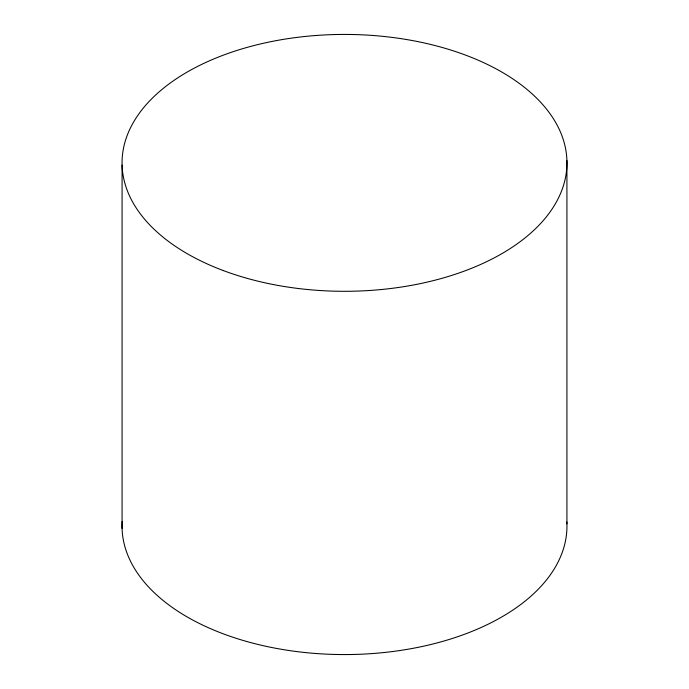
<?xml version="1.0" encoding="UTF-8"?>
<svg xmlns="http://www.w3.org/2000/svg" width="689" height="689" viewBox="0 0 689 689"><rect width="100%" height="100%" fill="white"/><g stroke="black" fill="none" stroke-linecap="round" stroke-linejoin="round"><path stroke-width="1.03" d="M566.926 160.623L566.926 523.898M122.074 165.102L122.074 528.377M566.832 521.9A222.452 128.438 0 0 1 344.069 654.567A222.452 128.438 0 0 1 122.194 521.401M223.339 270.579A222.452 128.438 0 0 0 566.651 169.589A222.452 128.438 0 0 0 243.51 48.428A222.452 128.438 0 0 0 223.339 270.579"/></g></svg>
